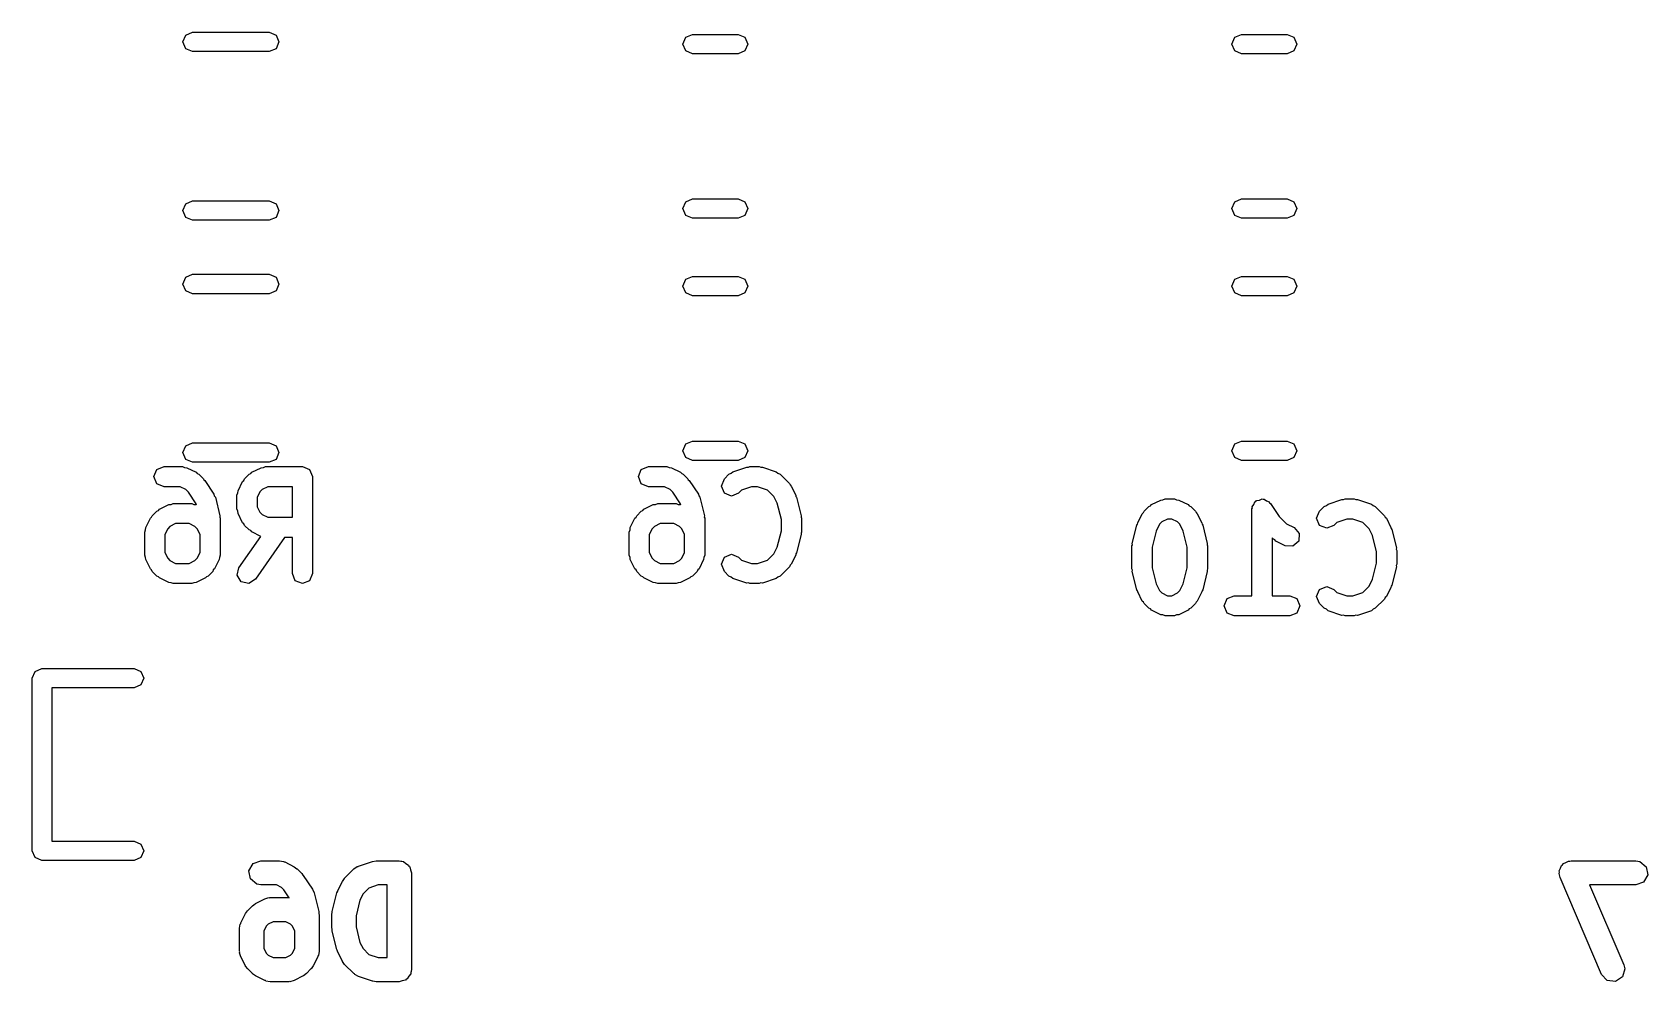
# Model space of a CAD drawing. Extents: x 83.8 to 115, y -110.3 to -83.5.
# Drawn here: x 94.07 to 104.07, y -110.3 to -104.42 of the extents above; entities that cross this region are included whole.
import ezdxf

# ---------------------------------------------------------------- set-up
doc = ezdxf.new("R2010")
doc.units = 0
doc.layers.add('BLACK', color=7, linetype='CONTINUOUS')

msp = doc.modelspace()

# ---------------------------------------------------------------- linework, layer by layer
at = {"layer": 'BLACK', "linetype": 'CONTINUOUS'}
for p, q in [((95.0027, -104.477), (95.0203, -104.435)), ((95.0203, -104.435), (95.0627, -104.417)), ((95.0627, -104.417), (95.5373, -104.417)), ((95.5373, -104.417), (95.5797, -104.435)), ((95.5797, -104.435), (95.5973, -104.477)), ((98.117, -104.448), (98.1594, -104.43)), ((98.1594, -104.43), (98.4406, -104.43)), ((98.4406, -104.43), (98.483, -104.448)), ((101.517, -104.448), (101.559, -104.43)), ((101.559, -104.43), (101.841, -104.43)), ((101.841, -104.43), (101.883, -104.448)), ((95.0203, -104.52), (95.0027, -104.477)), ((95.0627, -104.537), (95.0203, -104.52)), ((95.5373, -104.537), (95.0627, -104.537)), ((95.5797, -104.52), (95.5373, -104.537)), ((95.5973, -104.477), (95.5797, -104.52)), ((98.0994, -104.49), (98.117, -104.448)), ((98.117, -104.532), (98.0994, -104.49)), ((98.1594, -104.55), (98.117, -104.532)), ((98.483, -104.532), (98.4406, -104.55)), ((98.483, -104.448), (98.5006, -104.49)), ((98.5006, -104.49), (98.483, -104.532)), ((101.499, -104.49), (101.517, -104.448)), ((101.517, -104.532), (101.499, -104.49)), ((101.559, -104.55), (101.517, -104.532)), ((101.883, -104.532), (101.841, -104.55)), ((101.883, -104.448), (101.901, -104.49)), ((101.901, -104.49), (101.883, -104.532)), ((98.4406, -104.55), (98.1594, -104.55)), ((101.841, -104.55), (101.559, -104.55)), ((95.0027, -105.522), (95.0203, -105.48)), ((95.0203, -105.565), (95.0027, -105.522)), ((95.0203, -105.48), (95.0627, -105.462)), ((95.0627, -105.462), (95.5373, -105.462)), ((95.5373, -105.462), (95.5797, -105.48)), ((95.5797, -105.48), (95.5973, -105.522)), ((95.5973, -105.522), (95.5797, -105.565)), ((98.0994, -105.51), (98.117, -105.468)), ((98.117, -105.552), (98.0994, -105.51)), ((98.117, -105.468), (98.1594, -105.45)), ((98.1594, -105.45), (98.4406, -105.45)), ((98.4406, -105.45), (98.483, -105.468)), ((98.483, -105.468), (98.5006, -105.51)), ((98.5006, -105.51), (98.483, -105.552)), ((101.499, -105.51), (101.517, -105.468)), ((101.517, -105.552), (101.499, -105.51)), ((101.517, -105.468), (101.559, -105.45)), ((101.559, -105.45), (101.841, -105.45)), ((101.841, -105.45), (101.883, -105.468)), ((101.883, -105.468), (101.901, -105.51)), ((101.901, -105.51), (101.883, -105.552)), ((95.0627, -105.582), (95.0203, -105.565)), ((95.5373, -105.582), (95.0627, -105.582)), ((95.5797, -105.565), (95.5373, -105.582)), ((98.1594, -105.57), (98.117, -105.552)), ((98.4406, -105.57), (98.1594, -105.57)), ((98.483, -105.552), (98.4406, -105.57)), ((101.559, -105.57), (101.517, -105.552)), ((101.841, -105.57), (101.559, -105.57)), ((101.883, -105.552), (101.841, -105.57)), ((95.0027, -105.977), (95.0203, -105.935)), ((95.0203, -105.935), (95.0627, -105.917)), ((95.0627, -105.917), (95.5373, -105.917)), ((95.5373, -105.917), (95.5797, -105.935)), ((95.5797, -105.935), (95.5973, -105.977)), ((98.117, -105.948), (98.1594, -105.93)), ((98.1594, -105.93), (98.4406, -105.93)), ((98.4406, -105.93), (98.483, -105.948)), ((101.517, -105.948), (101.559, -105.93)), ((101.559, -105.93), (101.841, -105.93)), ((101.841, -105.93), (101.883, -105.948)), ((95.0203, -106.02), (95.0027, -105.977)), ((95.0627, -106.037), (95.0203, -106.02)), ((95.5373, -106.037), (95.0627, -106.037)), ((95.5797, -106.02), (95.5373, -106.037)), ((95.5973, -105.977), (95.5797, -106.02)), ((98.0994, -105.99), (98.117, -105.948)), ((98.117, -106.032), (98.0994, -105.99)), ((98.1594, -106.05), (98.117, -106.032)), ((98.483, -106.032), (98.4406, -106.05)), ((98.483, -105.948), (98.5006, -105.99)), ((98.5006, -105.99), (98.483, -106.032)), ((101.499, -105.99), (101.517, -105.948)), ((101.517, -106.032), (101.499, -105.99)), ((101.559, -106.05), (101.517, -106.032)), ((101.883, -106.032), (101.841, -106.05)), ((101.883, -105.948), (101.901, -105.99)), ((101.901, -105.99), (101.883, -106.032)), ((98.4406, -106.05), (98.1594, -106.05)), ((101.841, -106.05), (101.559, -106.05)), ((95.0027, -107.022), (95.0203, -106.98)), ((95.0203, -107.065), (95.0027, -107.022)), ((95.0203, -106.98), (95.0627, -106.962)), ((95.0627, -106.962), (95.5373, -106.962)), ((95.5373, -106.962), (95.5797, -106.98)), ((95.5797, -106.98), (95.5973, -107.022)), ((95.5973, -107.022), (95.5797, -107.065)), ((98.0994, -107.01), (98.117, -106.968)), ((98.117, -107.052), (98.0994, -107.01)), ((98.117, -106.968), (98.1594, -106.95)), ((98.1594, -106.95), (98.4406, -106.95)), ((98.4406, -106.95), (98.483, -106.968)), ((98.483, -106.968), (98.5006, -107.01)), ((98.5006, -107.01), (98.483, -107.052)), ((101.499, -107.01), (101.517, -106.968)), ((101.517, -107.052), (101.499, -107.01)), ((101.517, -106.968), (101.559, -106.95)), ((101.559, -106.95), (101.841, -106.95)), ((101.841, -106.95), (101.883, -106.968)), ((101.883, -106.968), (101.901, -107.01)), ((101.901, -107.01), (101.883, -107.052)), ((94.8232, -107.171), (94.8415, -107.127)), ((94.8415, -107.127), (94.8857, -107.109)), ((94.8857, -107.109), (95, -107.109)), ((95, -107.109), (95.0134, -107.114)), ((95.0134, -107.114), (95.028, -107.116)), ((95.0627, -107.082), (95.0203, -107.065)), ((95.028, -107.116), (95.0851, -107.144)), ((95.5373, -107.082), (95.0627, -107.082)), ((95.4292, -107.144), (95.4863, -107.116)), ((95.4863, -107.116), (95.5008, -107.114)), ((95.5008, -107.114), (95.5143, -107.109)), ((95.5143, -107.109), (95.7429, -107.109)), ((95.5797, -107.065), (95.5373, -107.082)), ((95.7429, -107.109), (95.7871, -107.127)), ((95.7871, -107.127), (95.8054, -107.171)), ((97.8232, -107.171), (97.8415, -107.127)), ((97.8415, -107.127), (97.8857, -107.109)), ((97.8857, -107.109), (98, -107.109)), ((98, -107.109), (98.0134, -107.114)), ((98.0134, -107.114), (98.028, -107.116)), ((98.028, -107.116), (98.0851, -107.144)), ((98.1594, -107.07), (98.117, -107.052)), ((98.4406, -107.07), (98.1594, -107.07)), ((98.3978, -107.15), (98.4088, -107.141)), ((98.4088, -107.141), (98.4945, -107.112)), ((98.483, -107.052), (98.4406, -107.07)), ((98.4945, -107.112), (98.5048, -107.113)), ((98.5048, -107.113), (98.5143, -107.109)), ((98.5143, -107.109), (98.5714, -107.109)), ((98.5714, -107.109), (98.5809, -107.113)), ((98.5809, -107.113), (98.5912, -107.112)), ((98.5912, -107.112), (98.6769, -107.141)), ((98.6769, -107.141), (98.6879, -107.15)), ((101.559, -107.07), (101.517, -107.052)), ((101.841, -107.07), (101.559, -107.07)), ((101.883, -107.052), (101.841, -107.07)), ((94.8415, -107.216), (94.8232, -107.171)), ((94.8857, -107.234), (94.8415, -107.216)), ((94.9852, -107.234), (94.8857, -107.234)), ((95.0201, -107.251), (94.9852, -107.234)), ((95.0851, -107.144), (95.0918, -107.152)), ((95.0918, -107.152), (95.1013, -107.156)), ((95.1013, -107.156), (95.1299, -107.184)), ((95.1299, -107.184), (95.1324, -107.19)), ((95.1324, -107.19), (95.1377, -107.194)), ((95.1377, -107.194), (95.1949, -107.28)), ((95.3441, -107.258), (95.3727, -107.201)), ((95.3727, -107.201), (95.3804, -107.194)), ((95.3804, -107.194), (95.3844, -107.184)), ((95.3844, -107.184), (95.4129, -107.156)), ((95.4129, -107.156), (95.4225, -107.152)), ((95.4225, -107.152), (95.4292, -107.144)), ((95.529, -107.234), (95.4942, -107.251)), ((95.6804, -107.234), (95.529, -107.234)), ((95.6804, -107.423), (95.6804, -107.234)), ((95.8054, -107.171), (95.8054, -107.771)), ((97.8415, -107.216), (97.8232, -107.171)), ((97.8857, -107.234), (97.8415, -107.216)), ((97.9852, -107.234), (97.8857, -107.234)), ((98.0201, -107.251), (97.9852, -107.234)), ((98.0851, -107.144), (98.0918, -107.152)), ((98.0918, -107.152), (98.1013, -107.156)), ((98.1013, -107.156), (98.1299, -107.184)), ((98.1299, -107.184), (98.1324, -107.19)), ((98.1324, -107.19), (98.1377, -107.194)), ((98.1377, -107.194), (98.1949, -107.28)), ((98.3375, -107.229), (98.3558, -107.184)), ((98.3558, -107.273), (98.3375, -107.229)), ((98.3558, -107.184), (98.3844, -107.156)), ((98.3844, -107.156), (98.3978, -107.15)), ((98.5244, -107.234), (98.4623, -107.255)), ((98.5613, -107.234), (98.5244, -107.234)), ((98.6234, -107.255), (98.5613, -107.234)), ((98.6879, -107.15), (98.7013, -107.156)), ((98.7013, -107.156), (98.7585, -107.213)), ((98.7585, -107.213), (98.7624, -107.222)), ((98.7624, -107.222), (98.7702, -107.229)), ((98.7702, -107.229), (98.7988, -107.286)), ((94.9294, -107.343), (94.9429, -107.337)), ((94.9429, -107.337), (95.0571, -107.337)), ((95.0371, -107.268), (95.0201, -107.251)), ((95.0848, -107.34), (95.0371, -107.268)), ((95.0571, -107.337), (95.0706, -107.343)), ((95.086, -107.345), (95.0848, -107.34)), ((95.1949, -107.28), (95.197, -107.29)), ((95.197, -107.29), (95.2035, -107.299)), ((95.2035, -107.299), (95.2321, -107.413)), ((95.3375, -107.286), (95.3431, -107.272)), ((95.3375, -107.371), (95.3375, -107.286)), ((95.3431, -107.272), (95.3441, -107.258)), ((95.4799, -107.266), (95.4625, -107.3)), ((95.4625, -107.3), (95.4625, -107.357)), ((95.4942, -107.251), (95.4799, -107.266)), ((97.9294, -107.343), (97.9429, -107.337)), ((97.9429, -107.337), (98.0571, -107.337)), ((98.0371, -107.268), (98.0201, -107.251)), ((98.0848, -107.34), (98.0371, -107.268)), ((98.0571, -107.337), (98.0706, -107.343)), ((98.086, -107.345), (98.0848, -107.34)), ((98.1949, -107.28), (98.197, -107.29)), ((98.197, -107.29), (98.2035, -107.299)), ((98.2035, -107.299), (98.2321, -107.413)), ((98.4, -107.291), (98.3558, -107.273)), ((98.4442, -107.273), (98.4, -107.291)), ((98.4623, -107.255), (98.4442, -107.273)), ((98.6629, -107.294), (98.6234, -107.255)), ((98.6839, -107.336), (98.6629, -107.294)), ((98.7089, -107.436), (98.6839, -107.336)), ((98.7988, -107.286), (98.7993, -107.293)), ((98.7993, -107.293), (98.8035, -107.299)), ((98.8035, -107.299), (98.8321, -107.413)), ((101.001, -107.344), (101.058, -107.316)), ((101.058, -107.316), (101.072, -107.314)), ((101.072, -107.314), (101.086, -107.309)), ((101.086, -107.309), (101.143, -107.309)), ((101.143, -107.309), (101.156, -107.314)), ((101.156, -107.314), (101.171, -107.316)), ((101.171, -107.316), (101.228, -107.344)), ((101.635, -107.344), (101.642, -107.327)), ((101.642, -107.327), (101.647, -107.325)), ((101.647, -107.325), (101.651, -107.319)), ((101.651, -107.319), (101.669, -107.316)), ((101.669, -107.316), (101.686, -107.309)), ((101.686, -107.309), (101.692, -107.311)), ((101.692, -107.311), (101.698, -107.31)), ((101.698, -107.31), (101.713, -107.32)), ((101.713, -107.32), (101.73, -107.327)), ((101.73, -107.327), (101.732, -107.333)), ((101.732, -107.333), (101.738, -107.337)), ((101.738, -107.337), (101.791, -107.417)), ((102.084, -107.35), (102.095, -107.341)), ((102.095, -107.341), (102.18, -107.312)), ((102.18, -107.312), (102.19, -107.313)), ((102.19, -107.313), (102.2, -107.309)), ((102.2, -107.309), (102.257, -107.309)), ((102.257, -107.309), (102.267, -107.313)), ((102.267, -107.313), (102.277, -107.312)), ((102.277, -107.312), (102.363, -107.341)), ((102.363, -107.341), (102.374, -107.35)), ((94.7727, -107.486), (94.8012, -107.429)), ((94.8012, -107.429), (94.809, -107.422)), ((94.809, -107.422), (94.8129, -107.413)), ((94.8129, -107.413), (94.8415, -107.384)), ((94.8415, -107.384), (94.851, -107.38)), ((94.851, -107.38), (94.8578, -107.373)), ((94.8578, -107.373), (94.9149, -107.344)), ((94.9149, -107.344), (94.9294, -107.343)), ((95.0706, -107.343), (95.0851, -107.344)), ((95.0851, -107.344), (95.086, -107.345)), ((95.2321, -107.413), (95.2309, -107.421)), ((95.2309, -107.421), (95.2339, -107.429)), ((95.2339, -107.429), (95.2339, -107.657)), ((95.3431, -107.385), (95.3375, -107.371)), ((95.3441, -107.399), (95.3431, -107.385)), ((95.3727, -107.457), (95.3441, -107.399)), ((95.4625, -107.357), (95.4799, -107.392)), ((95.4799, -107.392), (95.4942, -107.406)), ((95.4942, -107.406), (95.529, -107.423)), ((95.529, -107.423), (95.6804, -107.423)), ((97.7727, -107.486), (97.8012, -107.429)), ((97.8012, -107.429), (97.809, -107.422)), ((97.809, -107.422), (97.8129, -107.413)), ((97.8129, -107.413), (97.8415, -107.384)), ((97.8415, -107.384), (97.851, -107.38)), ((97.851, -107.38), (97.8578, -107.373)), ((97.8578, -107.373), (97.9149, -107.344)), ((97.9149, -107.344), (97.9294, -107.343)), ((98.0706, -107.343), (98.0851, -107.344)), ((98.0851, -107.344), (98.086, -107.345)), ((98.2321, -107.413), (98.2309, -107.421)), ((98.2309, -107.421), (98.2339, -107.429)), ((98.2339, -107.429), (98.2339, -107.657)), ((98.7089, -107.507), (98.7089, -107.436)), ((98.8321, -107.413), (98.8309, -107.421)), ((98.8309, -107.421), (98.8339, -107.429)), ((98.8339, -107.429), (98.8339, -107.514)), ((100.916, -107.458), (100.944, -107.401)), ((100.944, -107.401), (100.952, -107.394)), ((100.952, -107.394), (100.956, -107.384)), ((100.956, -107.384), (100.984, -107.356)), ((100.984, -107.356), (100.994, -107.352)), ((100.994, -107.352), (101.001, -107.344)), ((101.1, -107.434), (101.066, -107.451)), ((101.128, -107.434), (101.1, -107.434)), ((101.163, -107.451), (101.128, -107.434)), ((101.228, -107.344), (101.235, -107.352)), ((101.235, -107.352), (101.244, -107.356)), ((101.244, -107.356), (101.273, -107.384)), ((101.273, -107.384), (101.277, -107.394)), ((101.277, -107.394), (101.284, -107.401)), ((101.284, -107.401), (101.313, -107.458)), ((101.623, -107.371), (101.626, -107.365)), ((101.623, -107.909), (101.623, -107.371)), ((101.624, -107.359), (101.635, -107.344)), ((101.626, -107.365), (101.624, -107.359)), ((101.791, -107.417), (101.837, -107.463)), ((102.023, -107.429), (102.042, -107.384)), ((102.042, -107.473), (102.023, -107.429)), ((102.042, -107.384), (102.07, -107.356)), ((102.07, -107.356), (102.084, -107.35)), ((102.21, -107.434), (102.148, -107.455)), ((102.247, -107.434), (102.21, -107.434)), ((102.309, -107.455), (102.247, -107.434)), ((102.374, -107.35), (102.387, -107.356)), ((102.387, -107.356), (102.444, -107.413)), ((102.444, -107.413), (102.448, -107.422)), ((102.448, -107.422), (102.456, -107.429)), ((102.456, -107.429), (102.484, -107.486)), ((94.7661, -107.514), (94.7716, -107.501)), ((94.7661, -107.657), (94.7661, -107.514)), ((94.7716, -107.501), (94.7727, -107.486)), ((94.9085, -107.494), (94.8911, -107.529)), ((94.8911, -107.529), (94.8911, -107.642)), ((94.9227, -107.48), (94.9085, -107.494)), ((94.9576, -107.462), (94.9227, -107.48)), ((95.0424, -107.462), (94.9576, -107.462)), ((95.0773, -107.48), (95.0424, -107.462)), ((95.0915, -107.494), (95.0773, -107.48)), ((95.1089, -107.529), (95.0915, -107.494)), ((95.1089, -107.642), (95.1089, -107.529)), ((95.3488, -107.736), (95.485, -107.541)), ((95.3804, -107.463), (95.3727, -107.457)), ((95.3844, -107.473), (95.3804, -107.463)), ((95.4129, -107.501), (95.3844, -107.473)), ((95.4225, -107.505), (95.4129, -107.501)), ((95.4292, -107.513), (95.4225, -107.505)), ((95.485, -107.541), (95.4292, -107.513)), ((97.7661, -107.514), (97.7716, -107.501)), ((97.7661, -107.657), (97.7661, -107.514)), ((97.7716, -107.501), (97.7727, -107.486)), ((97.9085, -107.494), (97.8911, -107.529)), ((97.8911, -107.529), (97.8911, -107.642)), ((97.9227, -107.48), (97.9085, -107.494)), ((97.9576, -107.462), (97.9227, -107.48)), ((98.0424, -107.462), (97.9576, -107.462)), ((98.0773, -107.48), (98.0424, -107.462)), ((98.0915, -107.494), (98.0773, -107.48)), ((98.1089, -107.529), (98.0915, -107.494)), ((98.1089, -107.642), (98.1089, -107.529)), ((98.6839, -107.607), (98.7089, -107.507)), ((98.8321, -107.529), (98.8035, -107.644)), ((98.8339, -107.514), (98.8309, -107.522)), ((98.8309, -107.522), (98.8321, -107.529)), ((100.882, -107.585), (100.911, -107.471)), ((100.911, -107.471), (100.915, -107.465)), ((100.915, -107.465), (100.916, -107.458)), ((101.03, -107.508), (101.005, -107.608)), ((101.051, -107.466), (101.03, -107.508)), ((101.066, -107.451), (101.051, -107.466)), ((101.177, -107.466), (101.163, -107.451)), ((101.198, -107.508), (101.177, -107.466)), ((101.223, -107.608), (101.198, -107.508)), ((101.313, -107.458), (101.314, -107.465)), ((101.314, -107.465), (101.318, -107.471)), ((101.318, -107.471), (101.346, -107.585)), ((101.837, -107.463), (101.885, -107.487)), ((101.885, -107.487), (101.916, -107.523)), ((101.916, -107.523), (101.913, -107.571)), ((102.086, -107.491), (102.042, -107.473)), ((102.13, -107.473), (102.086, -107.491)), ((102.148, -107.455), (102.13, -107.473)), ((102.349, -107.494), (102.309, -107.455)), ((102.37, -107.536), (102.349, -107.494)), ((102.395, -107.636), (102.37, -107.536)), ((102.484, -107.486), (102.485, -107.493)), ((102.485, -107.493), (102.489, -107.499)), ((102.489, -107.499), (102.518, -107.613)), ((94.8911, -107.642), (94.9085, -107.677)), ((95.0915, -107.677), (95.1089, -107.642)), ((95.6325, -107.548), (95.4512, -107.807)), ((95.6804, -107.548), (95.6325, -107.548)), ((95.6804, -107.771), (95.6804, -107.548)), ((97.8911, -107.642), (97.9085, -107.677)), ((98.0915, -107.677), (98.1089, -107.642)), ((98.6629, -107.649), (98.6839, -107.607)), ((100.88, -107.6), (100.883, -107.593)), ((100.88, -107.743), (100.88, -107.6)), ((100.883, -107.593), (100.882, -107.585)), ((101.005, -107.608), (101.005, -107.735)), ((101.223, -107.735), (101.223, -107.608)), ((101.346, -107.585), (101.345, -107.593)), ((101.345, -107.593), (101.348, -107.6)), ((101.348, -107.6), (101.348, -107.743)), ((101.756, -107.558), (101.748, -107.551)), ((101.748, -107.551), (101.748, -107.909)), ((101.765, -107.562), (101.756, -107.558)), ((101.772, -107.57), (101.765, -107.562)), ((101.829, -107.599), (101.772, -107.57)), ((101.877, -107.602), (101.829, -107.599)), ((101.913, -107.571), (101.877, -107.602)), ((102.395, -107.707), (102.395, -107.636)), ((102.518, -107.613), (102.517, -107.621)), ((102.517, -107.621), (102.52, -107.629)), ((102.52, -107.629), (102.52, -107.714)), ((94.7716, -107.671), (94.7661, -107.657)), ((94.7727, -107.685), (94.7716, -107.671)), ((94.8012, -107.742), (94.7727, -107.685)), ((94.809, -107.749), (94.8012, -107.742)), ((94.9085, -107.677), (94.9227, -107.691)), ((94.9227, -107.691), (94.9576, -107.709)), ((94.9576, -107.709), (95.0424, -107.709)), ((95.0424, -107.709), (95.0773, -107.691)), ((95.0773, -107.691), (95.0915, -107.677)), ((95.1988, -107.742), (95.191, -107.749)), ((95.2273, -107.685), (95.1988, -107.742)), ((95.2284, -107.671), (95.2273, -107.685)), ((95.2339, -107.657), (95.2284, -107.671)), ((95.3385, -107.782), (95.3488, -107.736)), ((97.7716, -107.671), (97.7661, -107.657)), ((97.7727, -107.685), (97.7716, -107.671)), ((97.8012, -107.742), (97.7727, -107.685)), ((97.809, -107.749), (97.8012, -107.742)), ((97.9085, -107.677), (97.9227, -107.691)), ((97.9227, -107.691), (97.9576, -107.709)), ((97.9576, -107.709), (98.0424, -107.709)), ((98.0424, -107.709), (98.0773, -107.691)), ((98.0773, -107.691), (98.0915, -107.677)), ((98.1988, -107.742), (98.191, -107.749)), ((98.2273, -107.685), (98.1988, -107.742)), ((98.2284, -107.671), (98.2273, -107.685)), ((98.2339, -107.657), (98.2284, -107.671)), ((98.3375, -107.714), (98.3558, -107.67)), ((98.3558, -107.758), (98.3375, -107.714)), ((98.3558, -107.67), (98.4, -107.652)), ((98.4, -107.652), (98.4442, -107.67)), ((98.4442, -107.67), (98.4623, -107.688)), ((98.4623, -107.688), (98.5244, -107.709)), ((98.5244, -107.709), (98.5613, -107.709)), ((98.5613, -107.709), (98.6234, -107.688)), ((98.6234, -107.688), (98.6629, -107.649)), ((98.7585, -107.73), (98.7013, -107.787)), ((98.7624, -107.72), (98.7585, -107.73)), ((98.7702, -107.714), (98.7624, -107.72)), ((98.7988, -107.657), (98.7702, -107.714)), ((98.7993, -107.649), (98.7988, -107.657)), ((98.8035, -107.644), (98.7993, -107.649)), ((100.883, -107.75), (100.88, -107.743)), ((101.005, -107.735), (101.03, -107.835)), ((101.198, -107.835), (101.223, -107.735)), ((101.348, -107.743), (101.345, -107.75)), ((102.37, -107.807), (102.395, -107.707)), ((102.518, -107.729), (102.489, -107.844)), ((102.52, -107.714), (102.517, -107.722)), ((102.517, -107.722), (102.518, -107.729)), ((94.8129, -107.758), (94.809, -107.749)), ((94.8415, -107.787), (94.8129, -107.758)), ((94.851, -107.791), (94.8415, -107.787)), ((94.8578, -107.799), (94.851, -107.791)), ((94.9149, -107.827), (94.8578, -107.799)), ((94.9294, -107.828), (94.9149, -107.827)), ((94.9429, -107.834), (94.9294, -107.828)), ((95.0571, -107.834), (94.9429, -107.834)), ((95.0706, -107.828), (95.0571, -107.834)), ((95.0851, -107.827), (95.0706, -107.828)), ((95.1422, -107.799), (95.0851, -107.827)), ((95.149, -107.791), (95.1422, -107.799)), ((95.1585, -107.787), (95.149, -107.791)), ((95.1871, -107.758), (95.1585, -107.787)), ((95.191, -107.749), (95.1871, -107.758)), ((95.3642, -107.823), (95.3385, -107.782)), ((95.4109, -107.833), (95.3642, -107.823)), ((95.4512, -107.807), (95.4109, -107.833)), ((95.6987, -107.816), (95.6804, -107.771)), ((95.7429, -107.834), (95.6987, -107.816)), ((95.7871, -107.816), (95.7429, -107.834)), ((95.8054, -107.771), (95.7871, -107.816)), ((97.8129, -107.758), (97.809, -107.749)), ((97.8415, -107.787), (97.8129, -107.758)), ((97.851, -107.791), (97.8415, -107.787)), ((97.8578, -107.799), (97.851, -107.791)), ((97.9149, -107.827), (97.8578, -107.799)), ((97.9294, -107.828), (97.9149, -107.827)), ((97.9429, -107.834), (97.9294, -107.828)), ((98.0571, -107.834), (97.9429, -107.834)), ((98.0706, -107.828), (98.0571, -107.834)), ((98.0851, -107.827), (98.0706, -107.828)), ((98.1422, -107.799), (98.0851, -107.827)), ((98.149, -107.791), (98.1422, -107.799)), ((98.1585, -107.787), (98.149, -107.791)), ((98.1871, -107.758), (98.1585, -107.787)), ((98.191, -107.749), (98.1871, -107.758)), ((98.3844, -107.787), (98.3558, -107.758)), ((98.3978, -107.793), (98.3844, -107.787)), ((98.4088, -107.802), (98.3978, -107.793)), ((98.4945, -107.831), (98.4088, -107.802)), ((98.5048, -107.83), (98.4945, -107.831)), ((98.5143, -107.834), (98.5048, -107.83)), ((98.5714, -107.834), (98.5143, -107.834)), ((98.5809, -107.83), (98.5714, -107.834)), ((98.5912, -107.831), (98.5809, -107.83)), ((98.6769, -107.802), (98.5912, -107.831)), ((98.6879, -107.793), (98.6769, -107.802)), ((98.7013, -107.787), (98.6879, -107.793)), ((100.882, -107.758), (100.883, -107.75)), ((100.911, -107.872), (100.882, -107.758)), ((101.03, -107.835), (101.051, -107.877)), ((101.177, -107.877), (101.198, -107.835)), ((101.346, -107.758), (101.318, -107.872)), ((101.345, -107.75), (101.346, -107.758)), ((102.349, -107.849), (102.37, -107.807)), ((100.915, -107.878), (100.911, -107.872)), ((100.916, -107.885), (100.915, -107.878)), ((100.944, -107.942), (100.916, -107.885)), ((100.952, -107.949), (100.944, -107.942)), ((101.051, -107.877), (101.066, -107.891)), ((101.066, -107.891), (101.1, -107.909)), ((101.1, -107.909), (101.128, -107.909)), ((101.128, -107.909), (101.163, -107.891)), ((101.163, -107.891), (101.177, -107.877)), ((101.284, -107.942), (101.277, -107.949)), ((101.313, -107.885), (101.284, -107.942)), ((101.314, -107.878), (101.313, -107.885)), ((101.318, -107.872), (101.314, -107.878)), ((101.452, -107.971), (101.47, -107.927)), ((101.47, -107.927), (101.514, -107.909)), ((101.514, -107.909), (101.623, -107.909)), ((101.748, -107.909), (101.857, -107.909)), ((101.857, -107.909), (101.901, -107.927)), ((101.901, -107.927), (101.92, -107.971)), ((102.023, -107.914), (102.042, -107.87)), ((102.042, -107.958), (102.023, -107.914)), ((102.042, -107.87), (102.086, -107.852)), ((102.086, -107.852), (102.13, -107.87)), ((102.13, -107.87), (102.148, -107.888)), ((102.148, -107.888), (102.21, -107.909)), ((102.21, -107.909), (102.247, -107.909)), ((102.247, -107.909), (102.309, -107.888)), ((102.309, -107.888), (102.349, -107.849)), ((102.444, -107.93), (102.387, -107.987)), ((102.448, -107.92), (102.444, -107.93)), ((102.456, -107.914), (102.448, -107.92)), ((102.484, -107.857), (102.456, -107.914)), ((102.485, -107.849), (102.484, -107.857)), ((102.489, -107.844), (102.485, -107.849)), ((100.956, -107.958), (100.952, -107.949)), ((100.984, -107.987), (100.956, -107.958)), ((100.994, -107.991), (100.984, -107.987)), ((101.001, -107.999), (100.994, -107.991)), ((101.058, -108.027), (101.001, -107.999)), ((101.072, -108.028), (101.058, -108.027)), ((101.086, -108.034), (101.072, -108.028)), ((101.143, -108.034), (101.086, -108.034)), ((101.156, -108.028), (101.143, -108.034)), ((101.171, -108.027), (101.156, -108.028)), ((101.228, -107.999), (101.171, -108.027)), ((101.235, -107.991), (101.228, -107.999)), ((101.244, -107.987), (101.235, -107.991)), ((101.273, -107.958), (101.244, -107.987)), ((101.277, -107.949), (101.273, -107.958)), ((101.47, -108.016), (101.452, -107.971)), ((101.514, -108.034), (101.47, -108.016)), ((101.857, -108.034), (101.514, -108.034)), ((101.901, -108.016), (101.857, -108.034)), ((101.92, -107.971), (101.901, -108.016)), ((102.07, -107.987), (102.042, -107.958)), ((102.084, -107.993), (102.07, -107.987)), ((102.095, -108.002), (102.084, -107.993)), ((102.18, -108.031), (102.095, -108.002)), ((102.19, -108.03), (102.18, -108.031)), ((102.2, -108.034), (102.19, -108.03)), ((102.257, -108.034), (102.2, -108.034)), ((102.267, -108.03), (102.257, -108.034)), ((102.277, -108.031), (102.267, -108.03)), ((102.363, -108.002), (102.277, -108.031)), ((102.374, -107.993), (102.363, -108.002)), ((102.387, -107.987), (102.374, -107.993)), ((94.07, -108.42), (94.0876, -108.378)), ((94.07, -109.49), (94.07, -108.42)), ((94.0876, -108.378), (94.13, -108.36)), ((94.13, -108.36), (94.7, -108.36)), ((94.7, -108.36), (94.7424, -108.378)), ((94.7424, -108.378), (94.76, -108.42)), ((94.76, -108.42), (94.7424, -108.462)), ((94.7, -108.48), (94.19, -108.48)), ((94.19, -108.48), (94.19, -109.43)), ((94.7424, -108.462), (94.7, -108.48)), ((94.19, -109.43), (94.7, -109.43)), ((94.7, -109.43), (94.7424, -109.448)), ((94.0876, -109.532), (94.07, -109.49)), ((94.13, -109.55), (94.0876, -109.532)), ((94.7424, -109.532), (94.7, -109.55)), ((94.7424, -109.448), (94.76, -109.49)), ((94.76, -109.49), (94.7424, -109.532)), ((94.7, -109.55), (94.13, -109.55)), ((95.4119, -109.613), (95.4375, -109.569)), ((95.4208, -109.664), (95.4119, -109.613)), ((95.4375, -109.569), (95.4857, -109.551)), ((95.4857, -109.551), (95.6, -109.551)), ((95.6, -109.551), (95.6257, -109.556)), ((95.6257, -109.556), (95.6291, -109.559)), ((95.6291, -109.559), (95.6335, -109.559)), ((95.6335, -109.559), (95.6907, -109.588)), ((95.6907, -109.588), (95.7087, -109.601)), ((95.7087, -109.601), (95.7102, -109.602)), ((95.7102, -109.602), (95.7387, -109.631)), ((95.7387, -109.631), (95.7453, -109.64)), ((95.7453, -109.64), (95.7481, -109.642)), ((95.7481, -109.642), (95.8053, -109.728)), ((96.0041, -109.659), (96.0613, -109.602)), ((96.0613, -109.602), (96.0826, -109.587)), ((96.0826, -109.587), (96.0871, -109.587)), ((96.0871, -109.587), (96.0906, -109.584)), ((96.0906, -109.584), (96.1763, -109.555)), ((96.1763, -109.555), (96.1985, -109.552)), ((96.1985, -109.552), (96.2, -109.551)), ((96.2, -109.551), (96.3429, -109.551)), ((96.3429, -109.551), (96.3526, -109.553)), ((96.3526, -109.553), (96.3559, -109.553)), ((96.3559, -109.553), (96.3588, -109.554)), ((96.3588, -109.554), (96.3685, -109.556)), ((96.3685, -109.556), (96.3834, -109.568)), ((96.3834, -109.568), (96.4003, -109.578)), ((96.4003, -109.578), (96.4026, -109.585)), ((96.4026, -109.585), (96.4078, -109.589)), ((96.4078, -109.589), (96.4112, -109.608)), ((96.4112, -109.608), (96.4179, -109.626)), ((96.4179, -109.626), (96.4179, -110.226)), ((103.525, -109.631), (103.528, -109.622)), ((103.531, -109.656), (103.525, -109.631)), ((103.526, -109.613), (103.535, -109.598)), ((103.528, -109.622), (103.526, -109.613)), ((103.535, -109.598), (103.54, -109.581)), ((103.54, -109.581), (103.547, -109.577)), ((103.547, -109.577), (103.552, -109.569)), ((103.552, -109.569), (103.568, -109.563)), ((103.568, -109.563), (103.583, -109.553)), ((103.583, -109.553), (103.592, -109.554)), ((103.592, -109.554), (103.6, -109.551)), ((103.6, -109.551), (104, -109.551)), ((104, -109.551), (104.026, -109.556)), ((104.026, -109.556), (104.065, -109.589)), ((104.074, -109.639), (104.048, -109.684)), ((104.065, -109.589), (104.074, -109.639)), ((95.4601, -109.697), (95.4208, -109.664)), ((95.4857, -109.701), (95.4601, -109.697)), ((95.5823, -109.701), (95.4857, -109.701)), ((95.6127, -109.717), (95.5823, -109.701)), ((95.6274, -109.731), (95.6127, -109.717)), ((95.6602, -109.781), (95.6274, -109.731)), ((95.8053, -109.728), (95.8154, -109.751)), ((95.9558, -109.751), (95.9611, -109.739)), ((95.9611, -109.739), (95.9615, -109.736)), ((95.9615, -109.736), (95.9901, -109.679)), ((95.9901, -109.679), (96.0034, -109.661)), ((96.0034, -109.661), (96.0041, -109.659)), ((96.1548, -109.721), (96.1188, -109.757)), ((96.2122, -109.701), (96.1548, -109.721)), ((96.2679, -109.701), (96.2122, -109.701)), ((96.2679, -110.151), (96.2679, -109.701)), ((103.788, -110.256), (103.531, -109.656)), ((104, -109.701), (103.714, -109.701)), ((103.714, -109.701), (103.926, -110.197)), ((104.048, -109.684), (104, -109.701)), ((95.4041, -109.859), (95.4327, -109.831)), ((95.4327, -109.831), (95.451, -109.818)), ((95.451, -109.818), (95.4522, -109.816)), ((95.4522, -109.816), (95.5093, -109.788)), ((95.5093, -109.788), (95.5343, -109.78)), ((95.5343, -109.78), (95.5386, -109.782)), ((95.5386, -109.782), (95.5429, -109.78)), ((95.5429, -109.78), (95.6571, -109.78)), ((95.6571, -109.78), (95.6602, -109.781)), ((95.8154, -109.751), (95.8156, -109.751)), ((95.8156, -109.751), (95.8442, -109.865)), ((95.9272, -109.865), (95.9558, -109.751)), ((96.0993, -109.795), (96.075, -109.893)), ((96.1188, -109.757), (96.0993, -109.795)), ((95.3581, -109.944), (95.361, -109.94)), ((95.361, -109.94), (95.3615, -109.936)), ((95.3615, -109.936), (95.3901, -109.879)), ((95.3901, -109.879), (95.4034, -109.861)), ((95.4034, -109.861), (95.4041, -109.859)), ((95.5606, -109.93), (95.5301, -109.945)), ((95.6394, -109.93), (95.5606, -109.93)), ((95.6699, -109.945), (95.6394, -109.93)), ((95.8442, -109.865), (95.8452, -109.88)), ((95.8452, -109.88), (95.8464, -109.884)), ((95.8464, -109.884), (95.8464, -110.112)), ((95.925, -109.884), (95.9276, -109.869)), ((95.925, -109.969), (95.925, -109.884)), ((95.9276, -109.869), (95.9272, -109.865)), ((96.075, -109.893), (96.075, -109.96)), ((95.3536, -109.969), (95.3581, -109.944)), ((95.3536, -110.112), (95.3536, -109.969)), ((95.5188, -109.957), (95.5036, -109.987)), ((95.5036, -109.987), (95.5036, -110.094)), ((95.5301, -109.945), (95.5188, -109.957)), ((95.6812, -109.957), (95.6699, -109.945)), ((95.6964, -109.987), (95.6812, -109.957)), ((95.6964, -110.094), (95.6964, -109.987)), ((95.9262, -109.973), (95.925, -109.969)), ((95.9272, -109.987), (95.9262, -109.973)), ((95.9558, -110.102), (95.9272, -109.987)), ((96.075, -109.96), (96.0993, -110.057)), ((95.3551, -110.116), (95.3536, -110.112)), ((95.3541, -110.121), (95.3551, -110.116)), ((95.3615, -110.146), (95.3541, -110.121)), ((95.5036, -110.094), (95.5188, -110.125)), ((95.5188, -110.125), (95.5301, -110.136)), ((95.5301, -110.136), (95.5606, -110.151)), ((95.6394, -110.151), (95.6699, -110.136)), ((95.6699, -110.136), (95.6812, -110.125)), ((95.6812, -110.125), (95.6964, -110.094)), ((95.839, -110.141), (95.8385, -110.146)), ((95.8419, -110.138), (95.839, -110.141)), ((95.8464, -110.112), (95.8419, -110.138)), ((95.9578, -110.105), (95.9558, -110.102)), ((95.9615, -110.117), (95.9578, -110.105)), ((95.9901, -110.174), (95.9615, -110.117)), ((96.0993, -110.057), (96.1188, -110.096)), ((96.1188, -110.096), (96.1548, -110.132)), ((96.1548, -110.132), (96.2122, -110.151)), ((95.3901, -110.203), (95.3615, -110.146)), ((95.3912, -110.204), (95.3901, -110.203)), ((95.4041, -110.222), (95.3912, -110.204)), ((95.4327, -110.251), (95.4041, -110.222)), ((95.5606, -110.151), (95.6394, -110.151)), ((95.7959, -110.222), (95.7673, -110.251)), ((95.7966, -110.221), (95.7959, -110.222)), ((95.8099, -110.203), (95.7966, -110.221)), ((95.8385, -110.146), (95.8099, -110.203)), ((95.9912, -110.175), (95.9901, -110.174)), ((96.0041, -110.194), (95.9912, -110.175)), ((96.0613, -110.251), (96.0041, -110.194)), ((96.2122, -110.151), (96.2679, -110.151)), ((96.4151, -110.242), (96.4133, -110.252)), ((96.4167, -110.239), (96.4151, -110.242)), ((96.4179, -110.226), (96.4161, -110.236)), ((96.4161, -110.236), (96.4167, -110.239)), ((103.932, -110.222), (103.917, -110.271)), ((103.926, -110.197), (103.932, -110.222)), ((95.4342, -110.252), (95.4327, -110.251)), ((95.4522, -110.265), (95.4342, -110.252)), ((95.5093, -110.294), (95.4522, -110.265)), ((95.5138, -110.294), (95.5093, -110.294)), ((95.5172, -110.297), (95.5138, -110.294)), ((95.5429, -110.301), (95.5172, -110.297)), ((95.6571, -110.301), (95.5429, -110.301)), ((95.6614, -110.3), (95.6571, -110.301)), ((95.6657, -110.301), (95.6614, -110.3)), ((95.6907, -110.294), (95.6657, -110.301)), ((95.7478, -110.265), (95.6907, -110.294)), ((95.749, -110.264), (95.7478, -110.265)), ((95.7673, -110.251), (95.749, -110.264)), ((96.0653, -110.253), (96.0613, -110.251)), ((96.0677, -110.257), (96.0653, -110.253)), ((96.0906, -110.269), (96.0677, -110.257)), ((96.1763, -110.298), (96.0906, -110.269)), ((96.1779, -110.298), (96.1763, -110.298)), ((96.2, -110.301), (96.1779, -110.298)), ((96.3429, -110.301), (96.2, -110.301)), ((96.3612, -110.295), (96.3429, -110.301)), ((96.3804, -110.291), (96.3612, -110.295)), ((96.3847, -110.286), (96.3804, -110.291)), ((96.3911, -110.284), (96.3847, -110.286)), ((96.4008, -110.267), (96.3911, -110.284)), ((96.4133, -110.252), (96.4008, -110.267)), ((103.823, -110.293), (103.788, -110.256)), ((103.874, -110.299), (103.823, -110.293)), ((103.917, -110.271), (103.874, -110.299))]:
    msp.add_line(p, q, dxfattribs=at)

doc.saveas('drawing.dxf')
